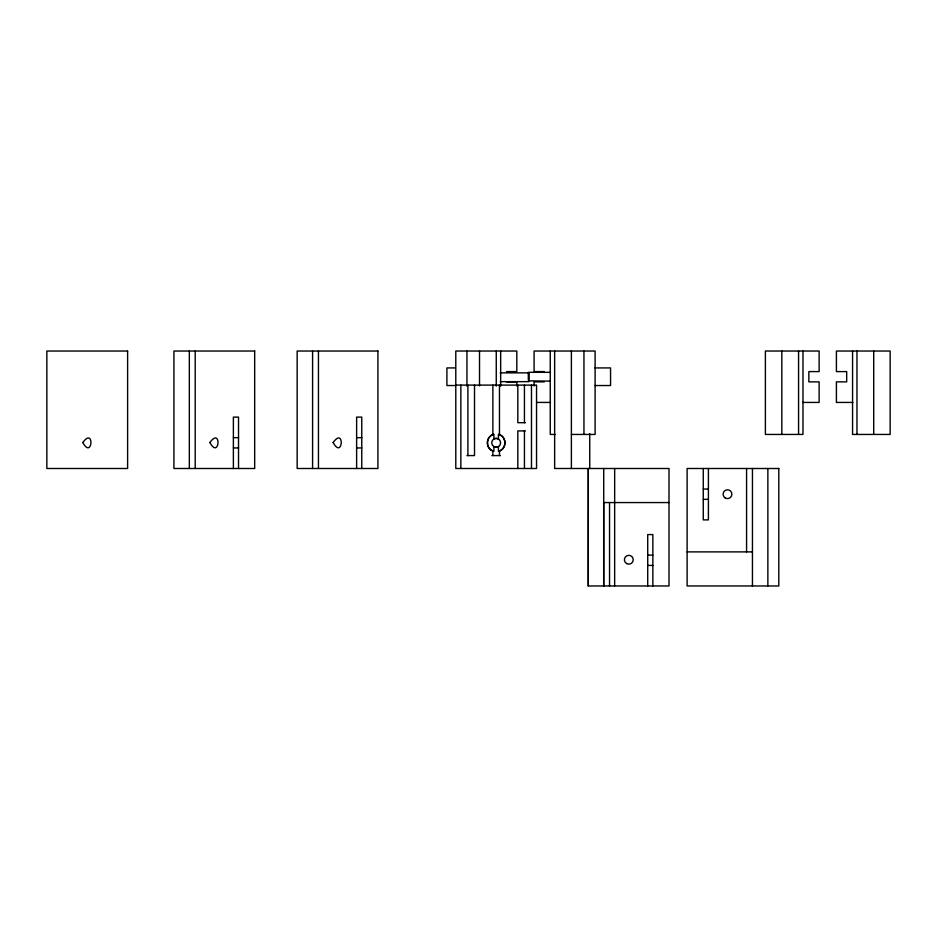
<?xml version="1.0" encoding="UTF-8"?>
<svg xmlns="http://www.w3.org/2000/svg" width="937" height="937" viewBox="0 0 937 937"><rect width="100%" height="100%" fill="white"/><g stroke="black" fill="none" stroke-linecap="round" stroke-linejoin="round"><path stroke-width="1.41" d="M499.468 455.581L499.468 450.966M499.468 434.639L499.468 385.107M517.821 468.5L517.821 430.915L525.434 430.915M524.439 422.692L524.439 385.107M493.764 439.113L494.01 438.973A5.692 4.931 -90 0 1 496.118 438.411L496.165 438.399A5.645 4.896 90 0 1 498.25 438.926L498.484 439.066M498.566 446.504L498.332 446.644A5.692 4.931 -90 0 1 494.127 446.68L493.846 446.551A4.404 4.404 0 0 1 494.162 438.879A4.404 4.404 0 0 1 500.569 443.037A4.404 4.404 0 0 1 493.764 446.504M493.904 439.031L493.904 434.288C485.366 436.033 485.366 449.573 493.904 451.318L493.904 446.586M498.425 446.586L498.425 451.318C506.964 449.573 506.964 436.033 498.425 434.288L498.425 439.031M455.452 367.925L446.902 367.925L446.902 385.529L455.452 385.54M594.901 367.925L610.561 367.925L610.561 385.529L594.901 385.54M506.53 371.591L516.814 371.591L516.814 351.035L455.792 351.035L455.792 468.5L536.55 468.5L536.55 385.107L455.792 385.107M544.374 371.591L534.09 371.591L534.09 351.035L595.112 351.035L595.112 434.44L571.394 434.44M549.96 372.329L528.327 372.329L528.327 379.778M500.288 372.856L529.136 372.856L529.136 381.652L500.288 381.664M549.96 381.136L528.327 380.844M506.53 381.874L516.814 381.874L516.814 385.985M544.374 381.874L534.09 381.874L534.09 385.985M536.831 402.43L550.534 402.43M802.681 402.43L819.125 402.43L819.125 381.874L808.854 381.874L808.854 371.591L819.125 371.591L819.125 351.035L765.388 351.035L765.388 434.44L802.974 434.44L802.974 351.035M852.857 402.43L836.413 402.43L836.413 381.874L846.685 381.874L846.685 371.591L836.413 371.591L836.413 351.035L890.15 351.035L890.15 434.44L852.565 434.44L852.565 351.035M525.434 422.692L517.821 422.692L517.821 385.107M555.137 434.44L550.242 434.44L550.242 351.035M233.383 437.661L238.525 437.661M356.622 437.661L361.764 437.661M233.383 447.945L238.525 447.945M356.622 447.945L361.764 447.945M466.907 455.581L474.509 455.581L474.509 385.107M491.866 455.581L500.475 455.581M703.265 489.055L708.407 489.055M703.265 499.339L708.407 499.339M669.006 502.56L603.674 502.56L603.674 585.965M687.114 551.893L752.446 551.893M647.725 555.126L652.855 555.126M647.725 565.409L652.855 565.409M588.307 585.965L588.307 468.5L588.26 585.965L669.006 585.965L669.006 468.5L554.645 468.5L554.645 351.035M873.706 351.035L873.706 434.44M856.968 351.035L856.968 434.44M798.57 351.035L798.57 434.44M781.833 351.035L781.833 434.44M767.871 468.5L767.871 585.965M752.446 468.5L752.446 585.965M746.578 468.5L746.578 551.893M708.407 468.5L708.407 519.894L703.265 519.894L703.265 468.5M652.855 585.965L652.855 534.57L647.725 534.57L647.725 585.965M614.66 468.5L614.66 585.965M609.542 502.56L609.542 585.965M603.721 468.5L603.721 585.965M589.736 433.702L589.736 468.5M583.95 351.035L583.95 434.44M571.383 351.035L571.383 468.5M531.478 385.107L531.478 468.5M524.439 430.915L524.439 468.5M500.663 351.035L500.663 386.149M496.259 351.035L496.259 386.149M492.862 385.107L492.862 434.639M492.862 450.966L492.862 455.581M479.521 351.035L479.521 385.845M467.903 385.107L467.903 455.581M466.954 351.035L466.954 386.149M460.852 385.107L460.852 468.5M361.764 468.5L361.764 417.106L356.622 417.106L356.622 468.5M318.451 351.035L318.451 468.5M312.583 351.035L312.583 468.5M238.525 468.5L238.525 417.106L233.383 417.106L233.383 468.5M195.212 351.035L195.212 468.5M189.333 351.035L189.333 468.5M498.894 434.428A8.808 8.808 0 0 1 498.894 451.189M493.448 451.189A8.808 8.808 0 0 1 493.448 434.428M82.831 442.533C92.505 460.184 94.649 426.218 82.831 442.533M209.9 442.533C219.574 460.184 221.718 426.218 209.9 442.533M333.139 442.533C342.825 460.184 344.957 426.218 333.139 442.533M127.608 351.035L46.85 351.035L46.85 468.5L127.608 468.5L127.608 351.035M254.677 351.035L173.919 351.035L173.919 468.5L254.677 468.5L254.677 351.035M377.916 351.035L297.158 351.035L297.158 468.5L377.916 468.5L377.916 351.035M778.799 468.5L687.114 468.5L687.114 585.965L778.799 585.965L778.799 468.5M725.25 497.98A4.404 4.404 0 0 0 731.891 494.244A4.404 4.404 0 0 0 725.332 490.356A4.404 4.404 0 0 0 725.25 497.98M626.572 563.524A4.404 4.404 0 0 0 633.225 559.787A4.404 4.404 0 0 0 626.654 555.899A4.404 4.404 0 0 0 626.572 563.524"/></g></svg>
